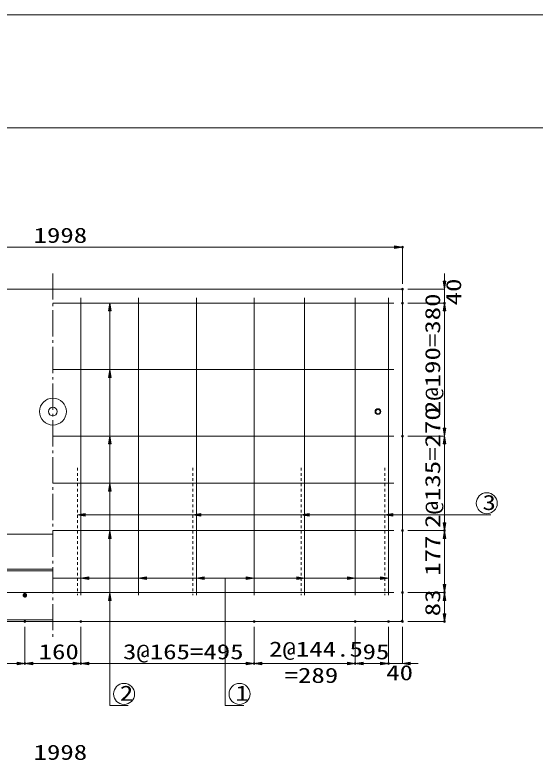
# Model space of a CAD drawing. Units: millimetres, scale not verified. Extents: x 0 to 6300, y 0 to 4455.
# Drawn here: x 1638 to 3125, y 2326 to 4455 of the extents above; entities that cross this region are included whole.
import ezdxf
from ezdxf.enums import TextEntityAlignment as Align

# ---------------------------------------------------------------- set-up
doc = ezdxf.new("R2010")
doc.units = ezdxf.units.MM
doc.header["$LTSCALE"] = 10
doc.header["$PDMODE"] = 32
doc.header["$PDSIZE"] = 5
for name, pattern in [('USER1', [1.5, 0.75, -0.75]), ('USER2', [10.5, 7.5, -1.125, 0.75, -1.125]), ('USER3', [0.75, 0.5, -0.25])]:
    doc.linetypes.add(name, pattern=pattern)
for name, color, linetype, lineweight in [('0_9', 4, 'USER1', 13), ('Defpoints_2', 7, 'Continuous', 13), ('S-1', 2, 'USER1', 13), ('S-2', 3, 'Continuous', 13), ('S-4', 4, 'USER3', 13), ('S-Dim', 1, 'Continuous', 13), ('TTL-FRAM', 3, 'Continuous', 13)]:
    doc.layers.add(name, color=color, linetype=linetype, lineweight=lineweight)
doc.styles.add('ＭＳ ゴシック', font='')
doc.styles.get('ＭＳ ゴシック').set_extended_font_data('MS Gothic')

msp = doc.modelspace()

# ---------------------------------------------------------------- hatches: boundary and pattern name
at = {"layer": 'S-2'}
for points in [[(1671.5, 2796.5), (1671.46, 2797.13), (1671.34, 2797.74), (1671.15, 2798.34), (1670.88, 2798.91), (1670.55, 2799.44), (1670.14, 2799.92), (1669.69, 2800.35), (1669.18, 2800.72), (1668.63, 2801.02), (1668.05, 2801.25), (1667.44, 2801.41), (1666.81, 2801.49), (1666.19, 2801.49), (1665.56, 2801.41), (1664.95, 2801.25), (1664.37, 2801.02), (1663.82, 2800.72), (1663.31, 2800.35), (1662.86, 2799.92), (1662.45, 2799.44), (1662.12, 2798.91), (1661.85, 2798.34), (1661.66, 2797.74), (1661.54, 2797.13), (1661.5, 2796.5), (1666.25, 2796.5), (1666.25, 2796.53), (1666.26, 2796.56), (1666.27, 2796.59), (1666.28, 2796.62), (1666.3, 2796.65), (1666.32, 2796.67), (1666.34, 2796.69), (1666.37, 2796.71), (1666.39, 2796.73), (1666.42, 2796.74), (1666.45, 2796.74), (1666.48, 2796.75), (1666.52, 2796.75), (1666.55, 2796.74), (1666.58, 2796.74), (1666.61, 2796.73), (1666.63, 2796.71), (1666.66, 2796.69), (1666.68, 2796.67), (1666.7, 2796.65), (1666.72, 2796.62), (1666.73, 2796.59), (1666.74, 2796.56), (1666.75, 2796.53), (1666.75, 2796.5)], [(1661.5, 2796.5), (1661.54, 2795.87), (1661.66, 2795.26), (1661.85, 2794.66), (1662.12, 2794.09), (1662.45, 2793.56), (1662.86, 2793.08), (1663.31, 2792.65), (1663.82, 2792.28), (1664.37, 2791.98), (1664.95, 2791.74), (1665.56, 2791.59), (1666.19, 2791.51), (1666.81, 2791.51), (1667.44, 2791.59), (1668.05, 2791.74), (1668.63, 2791.98), (1669.18, 2792.28), (1669.69, 2792.65), (1670.14, 2793.08), (1670.55, 2793.56), (1670.88, 2794.09), (1671.15, 2794.66), (1671.34, 2795.26), (1671.46, 2795.87), (1671.5, 2796.5), (1666.75, 2796.5), (1666.75, 2796.47), (1666.74, 2796.44), (1666.73, 2796.41), (1666.72, 2796.38), (1666.7, 2796.35), (1666.68, 2796.33), (1666.66, 2796.31), (1666.63, 2796.29), (1666.61, 2796.27), (1666.58, 2796.26), (1666.55, 2796.25), (1666.52, 2796.25), (1666.48, 2796.25), (1666.45, 2796.25), (1666.42, 2796.26), (1666.39, 2796.27), (1666.37, 2796.29), (1666.34, 2796.31), (1666.32, 2796.33), (1666.3, 2796.35), (1666.28, 2796.38), (1666.27, 2796.41), (1666.26, 2796.44), (1666.25, 2796.47), (1666.25, 2796.5)]]:
    msp.add_hatch(color=256, dxfattribs=at).paths.add_polyline_path(points)
at = {"layer": 'S-Dim'}
for points in [[(2723, 3795.25), (2723, 3787.75), (2745.5, 3791.5)], [(2861.75, 3694), (2869.25, 3694), (2865.5, 3671.5)], [(1905.25, 3609), (1912.75, 3609), (1909, 3631.5)], [(2861.75, 3609), (2869.25, 3609), (2865.5, 3631.5)], [(2861.75, 3609), (2869.25, 3609), (2865.5, 3631.5)], [(1905.25, 3419), (1912.75, 3419), (1909, 3441.5)], [(2861.75, 3274), (2869.25, 3274), (2865.5, 3251.5)], [(1905.25, 3229), (1912.75, 3229), (1909, 3251.5)], [(2861.75, 3229), (2869.25, 3229), (2865.5, 3251.5)], [(1905.25, 3094), (1912.75, 3094), (1909, 3116.5)], [(1839, 3022.75), (1839, 3030.25), (1816.5, 3026.5)], [(2169, 3022.75), (2169, 3030.25), (2146.5, 3026.5)], [(2478.5, 3022.75), (2478.5, 3030.25), (2456, 3026.5)], [(2718, 3022.75), (2718, 3030.25), (2695.5, 3026.5)], [(2861.75, 3004), (2869.25, 3004), (2865.5, 2981.5)], [(1905.25, 2959), (1912.75, 2959), (1909, 2981.5)], [(2861.75, 2959), (2869.25, 2959), (2865.5, 2981.5)], [(1849, 2841.42), (1849, 2848.92), (1826.5, 2845.17)], [(2014, 2841.42), (2014, 2848.92), (1991.5, 2845.17)], [(2179, 2841.42), (2179, 2848.92), (2156.5, 2845.17)], [(2299, 2841.42), (2299, 2848.92), (2321.5, 2845.17)], [(2443.5, 2841.42), (2443.5, 2848.92), (2466, 2845.17)], [(2588, 2841.42), (2588, 2848.92), (2610.5, 2845.17)], [(2683, 2841.42), (2683, 2848.92), (2705.5, 2845.17)], [(2861.75, 2827), (2869.25, 2827), (2865.5, 2804.5)], [(1905.25, 2782), (1912.75, 2782), (1909, 2804.5)], [(2861.75, 2782), (2869.25, 2782), (2865.5, 2804.5)], [(2861.75, 2744), (2869.25, 2744), (2865.5, 2721.5)], [(1644, 2605.25), (1644, 2597.75), (1666.5, 2601.5)], [(1689, 2605.25), (1689, 2597.75), (1666.5, 2601.5)], [(1804, 2605.25), (1804, 2597.75), (1826.5, 2601.5)], [(1849, 2605.25), (1849, 2597.75), (1826.5, 2601.5)], [(2299, 2605.25), (2299, 2597.75), (2321.5, 2601.5)], [(2344, 2605.25), (2344, 2597.75), (2321.5, 2601.5)], [(2588, 2605.25), (2588, 2597.75), (2610.5, 2601.5)], [(2633, 2605.25), (2633, 2597.75), (2610.5, 2601.5)], [(2683, 2605.25), (2683, 2597.75), (2705.5, 2601.5)], [(2683, 2605.25), (2683, 2597.75), (2705.5, 2601.5)], [(2768, 2605.25), (2768, 2597.75), (2745.5, 2601.5)]]:
    msp.add_hatch(color=256, dxfattribs=at).paths.add_polyline_path(points)

# ---------------------------------------------------------------- linework, layer by layer
at = {"layer": '0_9', "color": 2, "linetype": 'Continuous'}
msp.add_circle((1746.5, 3321.5), 38.5, dxfattribs=at)
at = {"layer": '0_9', "linetype": 'Continuous'}
msp.add_circle((1746.5, 3321.5), 12.5, dxfattribs=at)
at = {"layer": 'Defpoints_2'}
msp.add_line((6300, 4455), (0, 4455), dxfattribs=at)
for p in [(2745.5, 3791.5), (2745.5, 3671.5), (2745.5, 3671.5), (2745.5, 3631.5), (2745.5, 3631.5), (2865.5, 3631.5), (2865.5, 3631.5), (2745.5, 3251.5), (2745.5, 3251.5), (2745.5, 2981.5), (2745.5, 2981.5), (2865.5, 2981.5), (2745.5, 2804.5), (2745.5, 2804.5), (2865.5, 2804.5), (1666.5, 2721.5), (1666.5, 2721.5), (1826.5, 2721.5), (1826.5, 2721.5), (2321.5, 2721.5), (2321.5, 2721.5), (2610.5, 2721.5), (2610.5, 2721.5), (2705.5, 2721.5), (2705.5, 2721.5), (2745.5, 2721.5), (2745.5, 2721.5), (2865.5, 2721.5), (1666.5, 2601.5), (1826.5, 2601.5), (1826.5, 2601.5), (2321.5, 2601.5), (2610.5, 2601.5), (2705.5, 2601.5)]:
    msp.add_point(p, dxfattribs=at)
at = {"layer": 'S-1', "linetype": 'Continuous'}
for p, q in [((2745.5, 3671.5), (747.5, 3671.5)), ((2745.5, 2726.5), (2745.5, 3671.5)), ((747.5, 2971.5), (1746.5, 2971.5)), ((747.5, 2866.5), (1746.5, 2866.5)), ((752.5, 2871.5), (1746.5, 2871.5)), ((747.5, 2726.5), (1746.5, 2726.5)), ((2740.5, 2721.5), (2745.5, 2726.5)), ((752.5, 2721.5), (2740.5, 2721.5))]:
    msp.add_line(p, q, dxfattribs=at)
at = {"layer": 'S-2'}
for p, q in [((1826.5, 2796.5), (1826.5, 3646.5)), ((1991.5, 2796.5), (1991.5, 3646.5)), ((2156.5, 2796.5), (2156.5, 3646.5)), ((2321.5, 2796.5), (2321.5, 3646.5)), ((2466, 2796.5), (2466, 3646.5)), ((2610.5, 2796.5), (2610.5, 3646.5)), ((2705.5, 2796.5), (2705.5, 3646.5)), ((1746.5, 3631.5), (2720.5, 3631.5)), ((1746.5, 3441.5), (2720.5, 3441.5)), ((1746.5, 3251.5), (2720.5, 3251.5)), ((1746.5, 3116.5), (2720.5, 3116.5)), ((1746.5, 2981.5), (2720.5, 2981.5)), ((876.5, 2804.5), (2720.5, 2804.5))]:
    msp.add_line(p, q, dxfattribs=at)
at = {"layer": 'S-2', "linetype": 'USER1'}
for p, q in [((1816.5, 3160.79), (1816.5, 2796.5)), ((2146.5, 3160.79), (2146.5, 2796.5)), ((2456, 3160.79), (2456, 2796.5)), ((2695.5, 3160.79), (2695.5, 2796.5))]:
    msp.add_line(p, q, dxfattribs=at)
at = {"layer": 'S-2'}
for points in [[(1671.5, 2796.5), (1671.46, 2797.13), (1671.34, 2797.74), (1671.15, 2798.34), (1670.88, 2798.91), (1670.55, 2799.44), (1670.14, 2799.92), (1669.69, 2800.35), (1669.18, 2800.72), (1668.63, 2801.02), (1668.05, 2801.25), (1667.44, 2801.41), (1666.81, 2801.49), (1666.19, 2801.49), (1665.56, 2801.41), (1664.95, 2801.25), (1664.37, 2801.02), (1663.82, 2800.72), (1663.31, 2800.35), (1662.86, 2799.92), (1662.45, 2799.44), (1662.12, 2798.91), (1661.85, 2798.34), (1661.66, 2797.74), (1661.54, 2797.13), (1661.5, 2796.5), (1666.25, 2796.5), (1666.25, 2796.53), (1666.26, 2796.56), (1666.27, 2796.59), (1666.28, 2796.62), (1666.3, 2796.65), (1666.32, 2796.67), (1666.34, 2796.69), (1666.37, 2796.71), (1666.39, 2796.73), (1666.42, 2796.74), (1666.45, 2796.74), (1666.48, 2796.75), (1666.52, 2796.75), (1666.55, 2796.74), (1666.58, 2796.74), (1666.61, 2796.73), (1666.63, 2796.71), (1666.66, 2796.69), (1666.68, 2796.67), (1666.7, 2796.65), (1666.72, 2796.62), (1666.73, 2796.59), (1666.74, 2796.56), (1666.75, 2796.53), (1666.75, 2796.5)], [(1661.5, 2796.5), (1661.54, 2795.87), (1661.66, 2795.26), (1661.85, 2794.66), (1662.12, 2794.09), (1662.45, 2793.56), (1662.86, 2793.08), (1663.31, 2792.65), (1663.82, 2792.28), (1664.37, 2791.98), (1664.95, 2791.74), (1665.56, 2791.59), (1666.19, 2791.51), (1666.81, 2791.51), (1667.44, 2791.59), (1668.05, 2791.74), (1668.63, 2791.98), (1669.18, 2792.28), (1669.69, 2792.65), (1670.14, 2793.08), (1670.55, 2793.56), (1670.88, 2794.09), (1671.15, 2794.66), (1671.34, 2795.26), (1671.46, 2795.87), (1671.5, 2796.5), (1666.75, 2796.5), (1666.75, 2796.47), (1666.74, 2796.44), (1666.73, 2796.41), (1666.72, 2796.38), (1666.7, 2796.35), (1666.68, 2796.33), (1666.66, 2796.31), (1666.63, 2796.29), (1666.61, 2796.27), (1666.58, 2796.26), (1666.55, 2796.25), (1666.52, 2796.25), (1666.48, 2796.25), (1666.45, 2796.25), (1666.42, 2796.26), (1666.39, 2796.27), (1666.37, 2796.29), (1666.34, 2796.31), (1666.32, 2796.33), (1666.3, 2796.35), (1666.28, 2796.38), (1666.27, 2796.41), (1666.26, 2796.44), (1666.25, 2796.47), (1666.25, 2796.5)]]:
    msp.add_lwpolyline(points, close=True, dxfattribs=at)
at = {"layer": 'S-4', "linetype": 'Continuous'}
for radius in [8.25, 6]:
    msp.add_circle((2675.5, 3321.5), radius, dxfattribs=at)
at = {"layer": 'S-Dim'}
for p, q in [((770, 3791.5), (2723, 3791.5)), ((2745.5, 3686.5), (2745.5, 3791.5)), ((2865.5, 3694), (2865.5, 3716.5)), ((2760.5, 3671.5), (2865.5, 3671.5)), ((2865.5, 3671.5), (2865.5, 3631.5)), ((1909, 3631.5), (1909, 2481.5)), ((2760.5, 3631.5), (2865.5, 3631.5)), ((2760.5, 3631.5), (2865.5, 3631.5)), ((2865.5, 3609), (2865.5, 3586.5)), ((2865.5, 3274), (2865.5, 3609)), ((2760.5, 3251.5), (2865.5, 3251.5)), ((2760.5, 3251.5), (2865.5, 3251.5)), ((2865.5, 3229), (2865.5, 3004)), ((1816.5, 3026.5), (2945.5, 3026.5)), ((2945.5, 3026.5), (2955.5, 3026.5)), ((2955.5, 3026.5), (2966.75, 3026.5)), ((2966.75, 3026.5), (2998.25, 3026.5)), ((2760.5, 2981.5), (2865.5, 2981.5)), ((2760.5, 2981.5), (2865.5, 2981.5)), ((2865.5, 2959), (2865.5, 2827)), ((1746.5, 2845.17), (2705.5, 2845.17)), ((2239, 2481.5), (2239, 2845.17)), ((2760.5, 2804.5), (2865.5, 2804.5)), ((2760.5, 2804.5), (2865.5, 2804.5)), ((2865.5, 2782), (2865.5, 2744)), ((1666.5, 2706.5), (1666.5, 2601.5)), ((1666.5, 2706.5), (1666.5, 2601.5)), ((1826.5, 2706.5), (1826.5, 2601.5)), ((1826.5, 2706.5), (1826.5, 2601.5)), ((2321.5, 2706.5), (2321.5, 2601.5)), ((2321.5, 2706.5), (2321.5, 2601.5)), ((2610.5, 2706.5), (2610.5, 2601.5)), ((2610.5, 2706.5), (2610.5, 2601.5)), ((2705.5, 2706.5), (2705.5, 2601.5)), ((2705.5, 2706.5), (2705.5, 2601.5)), ((2745.5, 2706.5), (2745.5, 2601.5)), ((2760.5, 2721.5), (2865.5, 2721.5)), ((1194, 2601.5), (1644, 2601.5)), ((1689, 2601.5), (1804, 2601.5)), ((2299, 2601.5), (1849, 2601.5)), ((2321.5, 2601.5), (2606.5, 2601.5)), ((2344, 2601.5), (2356.9, 2601.5)), ((2588, 2601.5), (2571.1, 2601.5)), ((2683, 2601.5), (2633, 2601.5)), ((2683, 2601.5), (2660.5, 2601.5)), ((2745.5, 2601.5), (2705.5, 2601.5)), ((2768, 2601.5), (2790.5, 2601.5)), ((1909, 2481.5), (1919, 2481.5)), ((1919, 2481.5), (1930.25, 2481.5)), ((1930.25, 2481.5), (1961.75, 2481.5)), ((2239, 2481.5), (2249, 2481.5)), ((2249, 2481.5), (2260.25, 2481.5)), ((2260.25, 2481.5), (2291.75, 2481.5))]:
    msp.add_line(p, q, dxfattribs=at)
at = {"layer": 'S-Dim', "linetype": 'USER2'}
msp.add_line((1746.5, 3716.5), (1746.5, 2676.5), dxfattribs=at)
at = {"layer": 'S-Dim'}
for points in [[(2723, 3795.25), (2723, 3787.75), (2745.5, 3791.5)], [(2861.75, 3694), (2869.25, 3694), (2865.5, 3671.5)], [(1905.25, 3609), (1912.75, 3609), (1909, 3631.5)], [(2861.75, 3609), (2869.25, 3609), (2865.5, 3631.5)], [(2861.75, 3609), (2869.25, 3609), (2865.5, 3631.5)], [(1905.25, 3419), (1912.75, 3419), (1909, 3441.5)], [(2861.75, 3274), (2869.25, 3274), (2865.5, 3251.5)], [(1905.25, 3229), (1912.75, 3229), (1909, 3251.5)], [(2861.75, 3229), (2869.25, 3229), (2865.5, 3251.5)], [(1905.25, 3094), (1912.75, 3094), (1909, 3116.5)], [(1839, 3022.75), (1839, 3030.25), (1816.5, 3026.5)], [(2169, 3022.75), (2169, 3030.25), (2146.5, 3026.5)], [(2478.5, 3022.75), (2478.5, 3030.25), (2456, 3026.5)], [(2718, 3022.75), (2718, 3030.25), (2695.5, 3026.5)], [(2861.75, 3004), (2869.25, 3004), (2865.5, 2981.5)], [(1905.25, 2959), (1912.75, 2959), (1909, 2981.5)], [(2861.75, 2959), (2869.25, 2959), (2865.5, 2981.5)], [(1849, 2841.42), (1849, 2848.92), (1826.5, 2845.17)], [(2014, 2841.42), (2014, 2848.92), (1991.5, 2845.17)], [(2179, 2841.42), (2179, 2848.92), (2156.5, 2845.17)], [(2299, 2841.42), (2299, 2848.92), (2321.5, 2845.17)], [(2443.5, 2841.42), (2443.5, 2848.92), (2466, 2845.17)], [(2588, 2841.42), (2588, 2848.92), (2610.5, 2845.17)], [(2683, 2841.42), (2683, 2848.92), (2705.5, 2845.17)], [(2861.75, 2827), (2869.25, 2827), (2865.5, 2804.5)], [(1905.25, 2782), (1912.75, 2782), (1909, 2804.5)], [(2861.75, 2782), (2869.25, 2782), (2865.5, 2804.5)], [(2861.75, 2744), (2869.25, 2744), (2865.5, 2721.5)], [(1644, 2605.25), (1644, 2597.75), (1666.5, 2601.5)], [(1689, 2605.25), (1689, 2597.75), (1666.5, 2601.5)], [(1804, 2605.25), (1804, 2597.75), (1826.5, 2601.5)], [(1849, 2605.25), (1849, 2597.75), (1826.5, 2601.5)], [(2299, 2605.25), (2299, 2597.75), (2321.5, 2601.5)], [(2344, 2605.25), (2344, 2597.75), (2321.5, 2601.5)], [(2588, 2605.25), (2588, 2597.75), (2610.5, 2601.5)], [(2633, 2605.25), (2633, 2597.75), (2610.5, 2601.5)], [(2683, 2605.25), (2683, 2597.75), (2705.5, 2601.5)], [(2683, 2605.25), (2683, 2597.75), (2705.5, 2601.5)], [(2768, 2605.25), (2768, 2597.75), (2745.5, 2601.5)]]:
    msp.add_lwpolyline(points, close=True, dxfattribs=at)
for centre in [(2986.38, 3059.62), (1949.88, 2514.62), (2279.88, 2514.62)]:
    msp.add_circle(centre, 30, dxfattribs=at)
at = {"layer": 'TTL-FRAM'}
msp.add_line((382.5, 4132.5), (6007.5, 4132.5), dxfattribs=at)

# ---------------------------------------------------------------- texts
at = {"layer": 'S-Dim', "style": 'ＭＳ ゴシック', "width": 1.3}
for s, p in [('1998', (1691.3, 3790.67)), ('3', (2974.25, 3027.17)), ('2@144.5', (2364.4, 2608.17)), ('160', (1705.7, 2600.67)), ('3@165=495', (1946.8, 2600.67)), ('95', (2631.6, 2600.67)), ('=289', (2408.8, 2533.17)), ('40', (2699.1, 2540.67)), ('2', (1937.75, 2482.17)), ('1', (2267.75, 2482.17)), ('1998', (1691.3, 2313.31))]:
    msp.add_text(s, height=43.3, dxfattribs=at).set_placement(p, align=Align.BOTTOM_LEFT)
for s, p in [('40', (2926.33, 3625.1)), ('2@190=380', (2866.33, 3314.3)), ('2@135=270', (2866.33, 2989.3)), ('177', (2866.33, 2852.2)), ('83', (2866.33, 2736.6))]:
    msp.add_text(s, height=43.3, rotation=90, dxfattribs=at).set_placement(p, align=Align.BOTTOM_LEFT)

doc.saveas('drawing.dxf')
